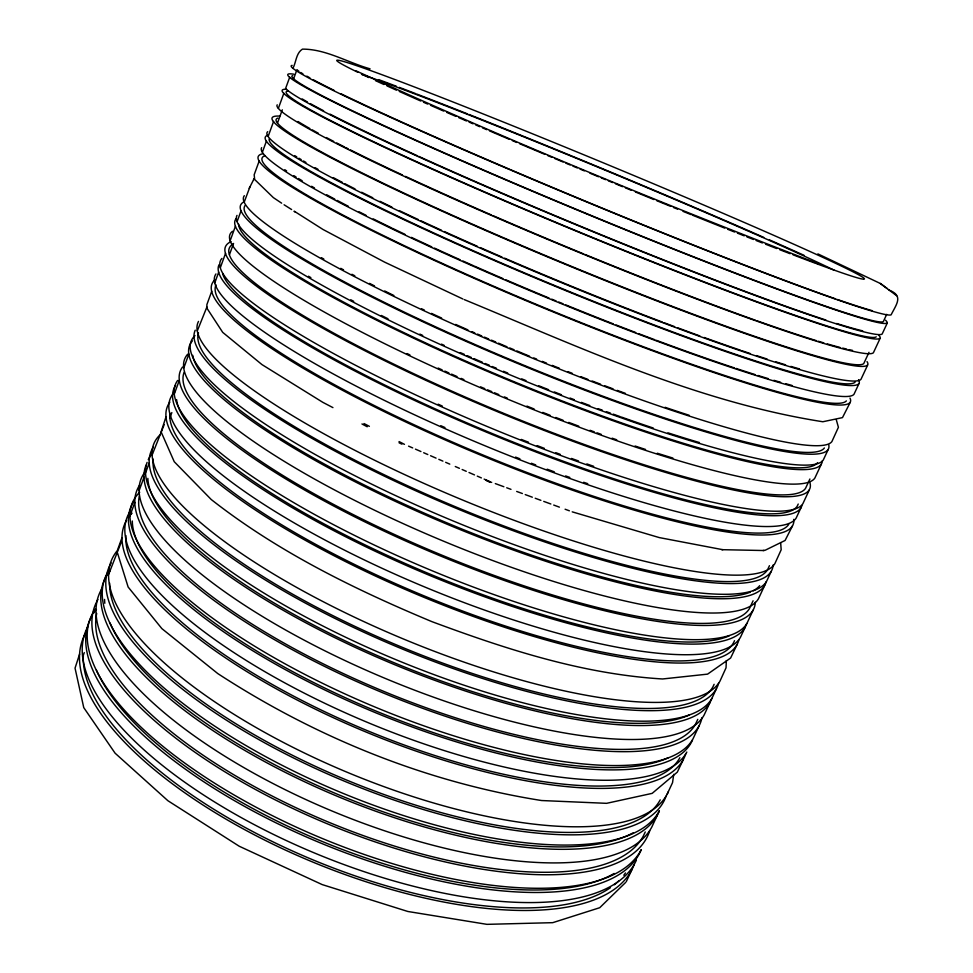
<?xml version="1.0" encoding="UTF-8"?>
<svg xmlns="http://www.w3.org/2000/svg" width="973" height="973" viewBox="0 0 973 973"><rect width="100%" height="100%" fill="white"/><g stroke="black" fill="none" stroke-linecap="round" stroke-linejoin="round"><path stroke-width="1.46" d="M726.345 660.594L726.04 667.819L720.032 681.003A306.994 85.016 22.5 0 1 384.189 630.759A306.994 85.016 22.5 0 1 159.742 435.15M673.73 774.301L672.538 782.657L667.089 794.309M79.604 654.087L75.043 668.135L83.751 707.614L115.094 753.187L167.915 800.73L239.212 846.23L322.185 884.591L407.845 911.482L486.938 924.35L552.725 922.672L599.721 907.712L625.87 882.219M108.648 574.338L121.345 541.961M117.526 549.964L122.026 537.595M130.005 515.678L134.87 502.348M139.139 490.623L144.028 477.184M145.561 472.975L149.258 462.844M152.165 454.865L164.206 424.593M166.042 416.736L161.104 431.878L174.24 461.713L211.25 499.538C277.852 551.752 354.172 589.176 431.927 621.65C506.337 649.295 582.827 674.192 662.601 678.972L707.59 674.131L730.626 658.016L736.926 644.856M174.325 393.992L179.373 380.151M183.8 367.989L188.884 354.038M197.324 330.856L206.884 307.006M211.737 291.268L206.884 304.598L206.884 308.125L222.708 332.365L261.968 364.595L322.781 402.311L332.936 407.614M214.802 282.863L218.706 272.136M220.348 267.648L225.578 253.272M230.187 240.635L235.466 226.137M237.12 221.601L241.097 210.667M244.235 202.068L249.806 187.181M259.219 160.922L254.172 174.775L254.671 179.494L273.352 197.616L281.647 203.175M262.394 152.189L266.456 141.036M268.159 136.378L273.595 121.43M278.387 108.295L283.873 93.226M289.735 77.135L285.588 88.494A323.79 16.638 22.5 0 0 592.046 231.355A323.79 16.638 22.5 0 0 882.158 334.007L887.181 323.255M292.982 68.183C296.254 62.017 295.999 53.26 302.421 49.136C325.919 48.978 347.787 62.6 370.056 68.828M84.274 652.615L83.362 655.109A294.041 117.526 22.5 0 0 298.419 853.637A294.041 117.526 22.5 0 0 610.472 887.656M169.886 417.976L171.844 412.588M229.47 254.671L233.556 243.445M277.524 122.951L282.316 109.827M293.664 78.704L296.923 69.764M645.245 831.951L643.36 835.965A295.573 111.944 22.5 0 1 333.861 824.326A295.573 111.944 22.5 0 1 96.704 613.428M697.775 719.339L695.464 724.277A300.912 92.107 22.5 0 1 386.646 692.569A300.912 92.107 22.5 0 1 139.358 495.914M714.121 684.311L712.941 686.829A302.688 85.283 22.5 0 1 408.526 649.891A302.688 85.283 22.5 0 1 153.211 459.147M753.078 600.779L749.502 608.466A306.434 70.725 22.5 0 1 437.047 553.151A306.434 70.725 22.5 0 1 184.116 372.306M769.448 565.69L767.624 569.619A308.283 63.367 22.5 0 1 457.857 507.76A308.283 63.367 22.5 0 1 198.492 332.912M798.225 504.038L797.228 506.155A311.324 51.155 22.5 0 1 505.315 438.896A311.324 51.155 22.5 0 1 222.586 273.51M809.901 478.996L805.559 488.3A312.175 47.665 22.5 0 1 479.981 403.394A312.175 47.665 22.5 0 1 233.119 243.955M868.998 352.323L863.781 363.513A318.135 22.78 22.5 0 1 546.838 256.154A318.135 22.78 22.5 0 1 277.828 118.122M886.707 314.352L883.326 321.613A320.129 14.206 22.5 0 1 570.883 207.091A320.129 14.206 22.5 0 1 292.824 75.602M626.442 881.307L631.732 869.984M657.553 814.717L651.813 827.014A299.927 111.542 22.5 0 1 321.735 806.641A299.927 111.542 22.5 0 1 101.922 588.592M683.374 759.451L677.305 772.136L652.178 793.36L606.593 803.333L541.608 800.536C426.028 782.268 315.641 737.315 217.757 673.559L161.883 628.631L128.132 587.023L117.575 553.199M699.003 726.016L693.092 738.665A304.196 95.658 22.5 0 1 353.758 697.884A304.196 95.658 22.5 0 1 139.711 492.229M710.144 702.165L704.184 714.912A305.352 91.304 22.5 0 1 372.075 672.805A305.352 91.304 22.5 0 1 145.257 471.723M716.505 688.556L712.017 698.164A306.154 88.215 22.5 0 1 394.247 658.976A306.154 88.215 22.5 0 1 147.093 462.382M745.075 627.39L740.502 637.181A309.11 76.806 22.5 0 1 408.356 580.042A309.11 76.806 22.5 0 1 174.678 391.997M753.114 610.18L746.984 623.304A309.779 74.167 22.5 0 1 421.297 566.201A309.779 74.167 22.5 0 1 177.621 380.467M764.681 585.43L758.502 598.65A310.971 69.472 22.5 0 1 430.492 535.673A310.971 69.472 22.5 0 1 187.728 354.148M771.273 571.321L766.615 581.282A311.81 66.14 22.5 0 1 436.609 513.975A311.81 66.14 22.5 0 1 195.001 335.612M792.46 525.967L785.089 540.465L765.179 550.231L763.039 550.511M800.937 507.845L796.182 518.013A314.875 53.843 22.5 0 1 476.612 442.277A314.875 53.843 22.5 0 1 215.945 273.96M809.281 489.978L802.92 503.6A315.568 50.997 22.5 0 1 481.149 423.973A315.568 50.997 22.5 0 1 221.905 258.429M821.285 464.291L814.875 478.011A316.809 45.938 22.5 0 1 489.516 391.56A316.809 45.938 22.5 0 1 232.523 231.27M828.132 449.635L823.292 459.986A317.685 42.338 22.5 0 1 509.207 374.496A317.685 42.338 22.5 0 1 237.011 215.386M850.134 402.542L842.484 417.612L822.83 421.747C697.446 402.092 580.674 347.702 464.279 299.599M858.928 383.715L853.99 394.272A320.871 29.056 22.5 0 1 541.852 295.622A320.871 29.056 22.5 0 1 261.652 147.653M867.6 365.167L860.983 379.312A321.589 25.991 22.5 0 1 545.342 275.967A321.589 25.991 22.5 0 1 267.733 131.671M880.066 338.47L873.401 352.737A322.878 20.518 22.5 0 1 562.552 245.61A322.878 20.518 22.5 0 1 277.232 104.829M253.564 179.774L254.099 178.691L249.234 188.312M572.221 511.847L659.256 537.582L722.793 549.696M721.82 549.672L764.109 550.536M495.318 483.593L503.856 486.731M506.714 487.777L510.983 489.346M516.675 491.438L522.379 493.53M525.225 494.588L532.34 497.203M535.199 498.249L540.891 500.341M543.737 501.387L550.864 504.002M553.71 505.048L559.402 507.14M565.106 509.232L569.375 510.801M818.208 263.707C662.443 203.698 507.845 140.38 356.069 70.871M294.32 211.567L295.099 211.883M408.575 446.145L412.698 447.933M415.447 449.137L420.932 451.533M423.681 452.737L427.804 454.537M430.553 455.729L436.05 458.125M438.799 459.329L442.91 461.129M445.658 462.321L449.781 464.121M455.279 466.517L459.402 468.317M462.151 469.521L466.262 471.321M469.01 472.513L474.508 474.909M477.257 476.113L481.38 477.913M484.128 479.105L489.614 481.501M817.879 253.892L880.346 283.484L887.242 288.567M462.905 299.003L384.578 262.114L323.036 229.494L294.138 211.141M363.975 423.547L369.363 426.32M399.052 441.572L404.452 444.345M284.08 204.768L291.62 209.548M889.018 290.076C903.844 295.756 896.425 304.233 891.134 314.79A324.714 12.625 22.5 0 1 574.848 197.045A324.714 12.625 22.5 0 1 292.155 65.398M880.346 283.484L896.62 295.683M836.269 419.655L838.41 427.293L831.939 441.487A318.585 38.628 22.5 0 1 515.581 351.156A318.585 38.628 22.5 0 1 244.332 195.682M780.662 542.776L781.173 549.794L774.946 563.476A312.674 62.698 22.5 0 1 456.288 497.398A312.674 62.698 22.5 0 1 198.516 321.406M685.673 754.063A303.199 99.441 22.5 0 1 363.975 731.173A303.199 99.441 22.5 0 1 126.612 520.263M129.105 516.578A303.199 99.441 22.5 0 1 132.073 513.197M679.872 757.699A299.307 98.127 22.5 0 1 377.171 734.664A299.307 98.127 22.5 0 1 125.943 535.612M686.829 752.056A303.552 98.091 22.5 0 1 357.31 718.086A303.552 98.091 22.5 0 1 130.139 511.445M692.472 740.052A304.014 96.376 22.5 0 1 364.449 708.04A304.014 96.376 22.5 0 1 134.262 500.9M668.208 757.76A300.11 95.099 22.5 0 1 355.51 702.287A300.11 95.099 22.5 0 1 132.304 520.993M701.934 717.794A304.817 93.347 22.5 0 1 383.715 693.165A304.817 93.347 22.5 0 1 139.589 485.199M711.835 698.359A305.96 88.944 22.5 0 1 396.534 665.459A305.96 88.944 22.5 0 1 146.132 465.13M689.48 714.924A302.044 87.777 22.5 0 1 377.342 655.583A302.044 87.777 22.5 0 1 147.847 478.375M148.249 459.67A306.154 88.215 22.5 0 1 152.445 453.552M718.646 683.253A306.629 86.427 22.5 0 1 398.894 647.592A306.629 86.427 22.5 0 1 153.284 447.276M793.822 519.327A314.486 55.4 22.5 0 1 482.462 455.863A314.486 55.4 22.5 0 1 215.021 279.81M788.775 524.277A310.448 54.658 22.5 0 1 476.989 452.506A310.448 54.658 22.5 0 1 216.03 284.846M801.91 505.546A315.361 51.837 22.5 0 1 492.52 434.676A315.361 51.837 22.5 0 1 219.047 264.729M809.95 482.73A316.237 48.309 22.5 0 1 496.206 411.178A316.237 48.309 22.5 0 1 231.015 241.645M822.234 460.959A317.478 43.201 22.5 0 1 513.841 382.462A317.478 43.201 22.5 0 1 236.196 218.597M817.551 462.613A313.403 42.617 22.5 0 1 517.174 382.985A313.403 42.617 22.5 0 1 238.616 224.155M828.728 444.758A318.183 40.258 22.5 0 1 517.064 363.221A318.183 40.258 22.5 0 1 244.138 201.764M824.374 447.957A314.097 39.723 22.5 0 1 511.92 360.29A314.097 39.723 22.5 0 1 245.074 205.534M672.854 458.04A312.747 45.317 22.5 0 1 657.274 453.223M645.549 449.465A312.747 45.317 22.5 0 1 635.065 446.011M616.736 439.784A312.747 45.317 22.5 0 1 612.114 438.178M601.192 434.323A312.747 45.317 22.5 0 1 597.045 432.827M594.26 431.83A312.747 45.317 22.5 0 1 590.064 430.309M578.753 426.15A312.747 45.317 22.5 0 1 568.743 422.404M562.99 420.227A312.747 45.317 22.5 0 1 555.778 417.466M550 415.228A312.747 45.317 22.5 0 1 542.776 412.406M534.104 408.976A312.747 45.317 22.5 0 1 526.904 406.094M507.237 398.079A312.747 45.317 22.5 0 1 504.428 396.923M498.821 394.576A312.747 45.317 22.5 0 1 494.612 392.812M491.803 391.632A312.747 45.317 22.5 0 1 487.595 389.845M484.797 388.653A312.747 45.317 22.5 0 1 480.589 386.853M463.914 379.604A312.747 45.317 22.5 0 1 461.153 378.388M457.042 376.563A312.747 45.317 22.5 0 1 451.581 374.131M448.869 372.914A312.747 45.317 22.5 0 1 444.819 371.102M442.143 369.886A312.747 45.317 22.5 0 1 438.142 368.062M409.901 354.902A312.747 45.317 22.5 0 1 407.067 353.552M699.478 442.569A313.598 41.778 22.5 0 1 667.928 432.827M653.26 428.023A313.598 41.778 22.5 0 1 621.285 417.016M619.947 416.541A313.598 41.778 22.5 0 1 613.233 414.133M610.521 413.16A313.598 41.778 22.5 0 1 606.434 411.676M602.311 410.168A313.598 41.778 22.5 0 1 598.164 408.648M589.808 405.546A313.598 41.778 22.5 0 1 581.368 402.372M574.289 399.684A313.598 41.778 22.5 0 1 570.032 398.054M561.482 394.746A313.598 41.778 22.5 0 1 554.342 391.949M548.638 389.699A313.598 41.778 22.5 0 1 538.665 385.722M525.992 380.589A313.598 41.778 22.5 0 1 521.783 378.874M507.724 373.048A313.598 41.778 22.5 0 1 503.491 371.272M496.461 368.293A313.598 41.778 22.5 0 1 492.241 366.505M489.431 365.301A313.598 41.778 22.5 0 1 485.223 363.501M482.426 362.297A313.598 41.778 22.5 0 1 474.07 358.66M471.309 357.444A313.598 41.778 22.5 0 1 467.162 355.631M464.413 354.415A313.598 41.778 22.5 0 1 460.302 352.591M444.138 345.33A313.598 41.778 22.5 0 1 441.499 344.126M422.72 335.442A313.598 41.778 22.5 0 1 419.862 334.104M387.984 318.755A313.598 41.778 22.5 0 1 381.355 315.459M353.698 301.314A313.598 41.778 22.5 0 1 350.779 299.769M310.861 277.621A313.598 41.778 22.5 0 1 308.502 276.235M689.127 415.252A314.486 38.117 22.5 0 1 665.07 407.298M625.347 393.347A314.486 38.117 22.5 0 1 617.198 390.368M613.075 388.859A314.486 38.117 22.5 0 1 604.768 385.758M600.572 384.189A314.486 38.117 22.5 0 1 592.131 380.99M587.887 379.373A314.486 38.117 22.5 0 1 580.772 376.636M572.209 373.304A314.486 38.117 22.5 0 1 567.916 371.625M559.341 368.232A314.486 38.117 22.5 0 1 552.19 365.386M546.485 363.087A314.486 38.117 22.5 0 1 542.216 361.36M536.597 359.073A314.486 38.117 22.5 0 1 533.788 357.93M529.567 356.203A314.486 38.117 22.5 0 1 516.87 350.925M514.036 349.745A314.486 38.117 22.5 0 1 509.791 347.969M506.969 346.777A314.486 38.117 22.5 0 1 498.504 343.177M495.695 341.973A314.486 38.117 22.5 0 1 491.474 340.161M488.677 338.957A314.486 38.117 22.5 0 1 484.481 337.144M481.696 335.928A314.486 38.117 22.5 0 1 477.536 334.104M474.763 332.9A314.486 38.117 22.5 0 1 472.014 331.684M467.891 329.871A314.486 38.117 22.5 0 1 455.705 324.435M441.62 318.049A314.486 38.117 22.5 0 1 431.501 313.391M424.337 310.059A314.486 38.117 22.5 0 1 421.504 308.721M393.895 295.512A314.486 38.117 22.5 0 1 384.688 290.976M374.496 285.892A314.486 38.117 22.5 0 1 369.545 283.386M354.792 275.785A314.486 38.117 22.5 0 1 351.922 274.277M343.505 269.813A314.486 38.117 22.5 0 1 340.757 268.341M323.814 259.037A314.486 38.117 22.5 0 1 321.358 257.65M587.741 483.666A310.837 53.126 22.5 0 1 583.654 482.267M569.813 477.427A310.837 53.126 22.5 0 1 565.617 475.931M554.294 471.832A310.837 53.126 22.5 0 1 547.167 469.193M535.697 464.887A310.837 53.126 22.5 0 1 531.392 463.245M519.886 458.794A310.837 53.126 22.5 0 1 515.581 457.103M444.965 427.548A310.837 53.126 22.5 0 1 440.805 425.7M593.688 466.31A311.518 50.328 22.5 0 1 586.841 463.914M578.509 460.959A311.518 50.328 22.5 0 1 571.479 458.441M560.132 454.282A311.518 50.328 22.5 0 1 555.851 452.688M544.369 448.358A311.518 50.328 22.5 0 1 537.169 445.598M528.521 442.241A311.518 50.328 22.5 0 1 521.333 439.419M442.265 406.045A311.518 50.328 22.5 0 1 438.142 404.184M634.189 864.486A297.847 119.095 22.5 0 1 307.322 859.779A297.847 119.095 22.5 0 1 86.159 632.158M625.469 872.927A294.041 117.526 22.5 0 1 623.802 875.214M618.937 880.687A294.041 117.526 22.5 0 1 614.328 884.773M636.366 860.168A298.2 117.855 22.5 0 1 309.037 850.694A298.2 117.855 22.5 0 1 88.069 626.162M641.183 849.745A298.638 116.261 22.5 0 1 313.452 840.015A298.638 116.261 22.5 0 1 92.204 615.544M93.773 613.051A298.638 116.261 22.5 0 1 96.436 609.499M614.121 873.474A294.819 114.729 22.5 0 1 334.615 846.461A294.819 114.729 22.5 0 1 96.412 670.129M641.11 849.928A298.82 115.592 22.5 0 1 306.69 831.818A298.82 115.592 22.5 0 1 95.184 609.183M649.709 830.796A299.404 113.44 22.5 0 1 325.651 823.109A299.404 113.44 22.5 0 1 97.932 599.55M659.378 810.764A300.523 109.365 22.5 0 1 325.943 791.438A300.523 109.365 22.5 0 1 109.84 571.212M633.095 832.864A296.68 107.918 22.5 0 1 349.125 799.04A296.68 107.918 22.5 0 1 110.046 623.061M104.816 603.296A296.68 107.918 22.5 0 1 104.585 599.429M659.353 810.862A300.706 108.684 22.5 0 1 330.139 787.923A300.706 108.684 22.5 0 1 107.699 572.477M666.067 796.121A301.156 107.03 22.5 0 1 342.35 780.322A301.156 107.03 22.5 0 1 111.153 562.99M660.217 799.842A297.3 105.607 22.5 0 1 360.728 785.746A297.3 105.607 22.5 0 1 109.633 583.119M668.378 791.645A301.508 105.716 22.5 0 1 334.396 766.809A301.508 105.716 22.5 0 1 117.271 550.633M863.343 279.154A286.013 7.346 22.5 0 1 816.14 263.537M814.985 263.111A286.013 7.346 22.5 0 1 792.995 254.804M790.137 253.71A286.013 7.346 22.5 0 1 779.75 249.72M776.685 248.529A286.013 7.346 22.5 0 1 765.605 244.223M762.358 242.958A286.013 7.346 22.5 0 1 756.057 240.489M753.491 239.48A286.013 7.346 22.5 0 1 746.911 236.901M744.236 235.843A286.013 7.346 22.5 0 1 737.425 233.143M734.664 232.048A286.013 7.346 22.5 0 1 727.634 229.263M724.788 228.132A286.013 7.346 22.5 0 1 692.362 215.13M691.037 214.607A286.013 7.346 22.5 0 1 683.01 211.36M677.573 209.159A286.013 7.346 22.5 0 1 673.45 207.492M670.689 206.373A286.013 7.346 22.5 0 1 656.714 200.681M653.892 199.538A286.013 7.346 22.5 0 1 635.393 191.973M631.112 190.209A286.013 7.346 22.5 0 1 625.384 187.862M622.525 186.682A286.013 7.346 22.5 0 1 615.398 183.739M612.552 182.559A286.013 7.346 22.5 0 1 608.344 180.832M605.534 179.664A286.013 7.346 22.5 0 1 601.314 177.913M598.48 176.745A286.013 7.346 22.5 0 1 589.991 173.218M584.311 170.859A286.013 7.346 22.5 0 1 580.054 169.095M577.22 167.903A286.013 7.346 22.5 0 1 572.975 166.14M570.142 164.96A286.013 7.346 22.5 0 1 565.909 163.184M563.087 162.005A286.013 7.346 22.5 0 1 554.671 158.477M551.886 157.31A286.013 7.346 22.5 0 1 547.726 155.558M544.965 154.403A286.013 7.346 22.5 0 1 519.582 143.688M516.663 142.447A286.013 7.346 22.5 0 1 512.297 140.599M509.402 139.358A286.013 7.346 22.5 0 1 489.455 130.856M486.67 129.664A286.013 7.346 22.5 0 1 482.523 127.889M479.786 126.709A286.013 7.346 22.5 0 1 475.724 124.958M473.036 123.802A286.013 7.346 22.5 0 1 469.059 122.087M466.432 120.956A286.013 7.346 22.5 0 1 458.709 117.611M455.887 116.383A286.013 7.346 22.5 0 1 446.704 112.394M443.688 111.08A286.013 7.346 22.5 0 1 430.528 105.315M427.694 104.075A286.013 7.346 22.5 0 1 423.51 102.238M420.774 101.022A286.013 7.346 22.5 0 1 399.258 91.438M396.437 90.173A286.013 7.346 22.5 0 1 386.926 85.867M383.921 84.493A286.013 7.346 22.5 0 1 375.396 80.577M368.925 77.56A286.013 7.346 22.5 0 1 361.944 74.264M357.796 72.27A286.013 7.346 22.5 0 1 552.895 142.094A286.013 7.346 22.5 0 1 863.805 279.142M849.976 398.079A320.47 30.747 22.5 0 1 537.862 305.607A320.47 30.747 22.5 0 1 263.075 153.685M846.34 400.876A316.347 30.333 22.5 0 1 525.152 299.684A316.347 30.333 22.5 0 1 264.753 155.777M858.551 379.713A321.382 26.891 22.5 0 1 554.926 286.171A321.382 26.891 22.5 0 1 267.636 135.296M855.121 382.061A317.247 26.539 22.5 0 1 551.29 284.128A317.247 26.539 22.5 0 1 269.205 138.957M867.004 361.615A322.27 23.084 22.5 0 1 548.845 257.456A322.27 23.084 22.5 0 1 279.786 116.091M878.607 335.004A323.571 17.563 22.5 0 1 572.586 229.616A323.571 17.563 22.5 0 1 286.536 89.285M876.223 336.828A319.412 17.332 22.5 0 1 560.071 224.058A319.412 17.332 22.5 0 1 287.728 90.975M885.503 320.214A324.301 14.4 22.5 0 1 575.079 209.122A324.301 14.4 22.5 0 1 293.943 74.216M852.506 350.377A318.73 20.251 22.5 0 1 849.113 349.648M846.668 349.076A318.73 20.251 22.5 0 1 842.727 348.115M839.918 347.397A318.73 20.251 22.5 0 1 827.281 343.907M823.79 342.885A318.73 20.251 22.5 0 1 818.329 341.243M816.444 340.672A318.73 20.251 22.5 0 1 757.249 320.883M755.62 320.312A318.73 20.251 22.5 0 1 585.162 254.537M583.764 253.965A318.73 20.251 22.5 0 1 493.08 215.678M491.608 215.045A318.73 20.251 22.5 0 1 405.51 176.405M402.457 174.982A318.73 20.251 22.5 0 1 350.487 149.951M348.139 148.772A318.73 20.251 22.5 0 1 345.841 147.616M344.71 147.045A318.73 20.251 22.5 0 1 336.731 142.97M333.678 141.389A318.73 20.251 22.5 0 1 326.369 137.558M318.293 133.216A318.73 20.251 22.5 0 1 312.187 129.835M309.901 128.545A318.73 20.251 22.5 0 1 298.006 121.516M862.723 330.881A319.618 16.419 22.5 0 1 836.671 323.486M825.895 320.044A319.618 16.419 22.5 0 1 418.731 156.385M417.174 155.668A319.618 16.419 22.5 0 1 330.115 114.157M323.595 110.764A319.618 16.419 22.5 0 1 310.278 103.576M307.407 101.958A319.618 16.419 22.5 0 1 302.202 98.918M872.112 310.642A320.543 12.467 22.5 0 1 837.449 299.514M835.588 298.869A320.543 12.467 22.5 0 1 511.409 170.068M509.949 169.436A320.543 12.467 22.5 0 1 341 93.761M334.189 90.428A320.543 12.467 22.5 0 1 318.122 82.291M317.149 81.781A320.543 12.467 22.5 0 1 313.355 79.762M309.913 77.889A320.543 12.467 22.5 0 1 306.836 76.149M302.895 73.839A320.543 12.467 22.5 0 1 300.73 72.476M298.942 71.272A320.543 12.467 22.5 0 1 297.507 70.226M791.986 385.43A316.736 28.667 22.5 0 1 785.831 383.739M780.65 382.28A316.736 28.667 22.5 0 1 773.9 380.309M768.281 378.631A316.736 28.667 22.5 0 1 758.003 375.481M754.975 374.532A316.736 28.667 22.5 0 1 735.977 368.414M734.347 367.879A316.736 28.667 22.5 0 1 656.313 340.295M654.78 339.723A316.736 28.667 22.5 0 1 638.47 333.581M635.71 332.523A316.736 28.667 22.5 0 1 616.043 324.946M613.197 323.839A316.736 28.667 22.5 0 1 565.799 304.914M562.978 303.771A316.736 28.667 22.5 0 1 558.806 302.056M556.021 300.912A316.736 28.667 22.5 0 1 551.825 299.185M549.027 298.03A316.736 28.667 22.5 0 1 505.632 279.725M502.871 278.533A316.736 28.667 22.5 0 1 474.386 266.103M473.06 265.52A316.736 28.667 22.5 0 1 462.917 261.007M460.034 259.718A316.736 28.667 22.5 0 1 434.493 248.127M431.72 246.838A316.736 28.667 22.5 0 1 411.457 237.388M404.938 234.311A316.736 28.667 22.5 0 1 392.35 228.266M391.122 227.67A316.736 28.667 22.5 0 1 373.206 218.889M366.043 215.313A316.736 28.667 22.5 0 1 359.073 211.798M348.407 206.312A316.736 28.667 22.5 0 1 337.157 200.402M334.773 199.124A316.736 28.667 22.5 0 1 326.758 194.795M314.474 187.947A316.736 28.667 22.5 0 1 311.603 186.293M302.177 180.759A316.736 28.667 22.5 0 1 298.468 178.509M296.108 177.05A316.736 28.667 22.5 0 1 293.834 175.627M286.621 170.932A316.736 28.667 22.5 0 1 284.773 169.679M799.538 368.925A317.453 25.651 22.5 0 1 790.842 366.395M785.588 364.814A317.453 25.651 22.5 0 1 775.895 361.834M767.138 359.061A317.453 25.651 22.5 0 1 756.435 355.571M750.098 353.479A317.453 25.651 22.5 0 1 742.01 350.754M740.745 350.316A317.453 25.651 22.5 0 1 704.136 337.485M699.818 335.928A317.453 25.651 22.5 0 1 677.609 327.779M674.593 326.648A317.453 25.651 22.5 0 1 663.963 322.659M662.431 322.087A317.453 25.651 22.5 0 1 504.646 258.186M501.898 257.006A317.453 25.651 22.5 0 1 480.273 247.58M477.354 246.291A317.453 25.651 22.5 0 1 444.345 231.538M441.547 230.26A317.453 25.651 22.5 0 1 421.054 220.847M418.402 219.618A317.453 25.651 22.5 0 1 399.198 210.582M391.864 207.067A317.453 25.651 22.5 0 1 379.957 201.314M372.756 197.774A317.453 25.651 22.5 0 1 361.652 192.265M355.011 188.908A317.453 25.651 22.5 0 1 344.904 183.727M342.484 182.474A317.453 25.651 22.5 0 1 333.228 177.597M317.952 169.29A317.453 25.651 22.5 0 1 315.13 167.709M305.936 162.418A317.453 25.651 22.5 0 1 303.503 160.983M301.168 159.584A317.453 25.651 22.5 0 1 298.918 158.222M296.765 156.896A317.453 25.651 22.5 0 1 294.697 155.607M361.518 74.349A285.734 8.575 22.5 0 1 598.577 167.441A285.734 8.575 22.5 0 1 834.08 270.153M378.728 79.64A307.249 9.256 22.5 0 1 396.437 86.281M399.295 87.375A307.249 9.256 22.5 0 1 415.483 93.554M416.785 94.065A307.249 9.256 22.5 0 1 467.551 113.902M469.022 114.486A307.249 9.256 22.5 0 1 587.595 162.527M588.981 163.099A307.249 9.256 22.5 0 1 763.756 237.388M769.436 239.881A307.249 9.256 22.5 0 1 804.063 255.327M738.908 639.699A308.733 78.254 22.5 0 1 419.959 595.671A308.733 78.254 22.5 0 1 169.874 402.117M734.506 640.672A304.78 77.208 22.5 0 1 434.408 600.086A304.78 77.208 22.5 0 1 169.886 413.172M746.717 623.462A309.584 74.945 22.5 0 1 429.251 575.25A309.584 74.945 22.5 0 1 175.541 385.478M729.178 635.843A305.607 73.96 22.5 0 1 419.022 569.485A305.607 73.96 22.5 0 1 176.6 399.575M755.303 602.299A310.411 71.674 22.5 0 1 443.968 557.407A310.411 71.674 22.5 0 1 182.51 367.064M766.201 581.623A311.615 66.942 22.5 0 1 446.461 523.961A311.615 66.942 22.5 0 1 192.386 340.939M759.658 585.685A307.614 66.055 22.5 0 1 753.211 590.757M750.28 592.131A307.614 66.055 22.5 0 1 441.097 520.385A307.614 66.055 22.5 0 1 192.739 355.327M773.085 564.997A312.297 64.218 22.5 0 1 468.877 513.537A312.297 64.218 22.5 0 1 195.232 330.188M401.898 444.162A275.201 52.749 22.5 0 1 399.052 442.776M367.235 426.758A275.201 52.749 22.5 0 1 361.956 423.973M491.693 482.316A3.442 0.778 22.7 0 1 490.587 482.207M489.845 482A3.442 0.778 22.7 0 1 488.191 481.38M487.4 481.003A3.442 0.778 22.7 0 1 486.172 480.224M490.173 481.939A4.123 0.924 22.7 0 1 486.415 480.261"/></g></svg>
